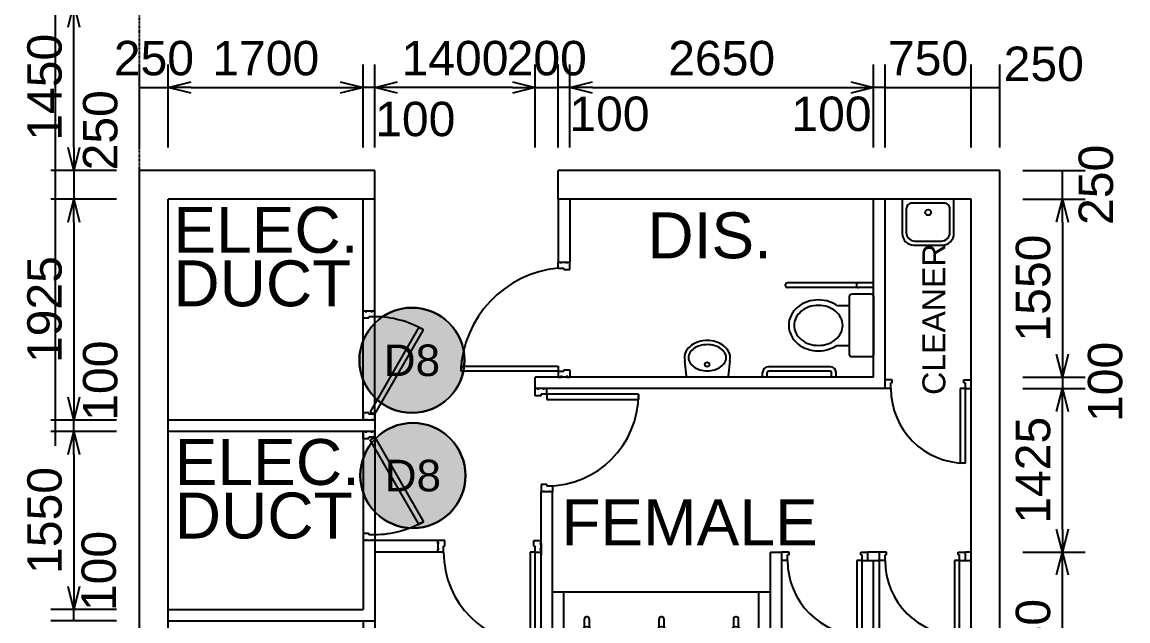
# Model space of a CAD drawing. Header units: millimetres. Extents: x 493 to 50177, y 313 to 55316.
# Drawn here: x 28264 to 37905, y 34760 to 39978 of the extents above; entities that cross this region are included whole.
import ezdxf
from ezdxf.enums import TextEntityAlignment as Align

# ---------------------------------------------------------------- set-up
doc = ezdxf.new("R2010")
doc.units = ezdxf.units.MM
doc.linetypes.add('DASHDOT', pattern=[1, 0.5, -0.25, 0, -0.25])
doc.layers.get('0').update_dxf_attribs({"color": 8})
doc.layers.get('Defpoints').update_dxf_attribs({"color": 8})
for name, color, linetype in [('DLN020__', 8, 'DASHDOT'), ('DLN030', 8, 'Continuous'), ('DLN041__', 8, 'Continuous'), ('DLN052__', 8, 'Continuous'), ('DLN220__', 8, 'Continuous'), ('DLN280__', 8, 'Continuous'), ('DLN315__', 8, 'Continuous'), ('DLN325-1', 8, 'Continuous'), ('DLN325__', 8, 'Continuous'), ('DLN740__', 8, 'Continuous'), ('FITBATH', 8, 'Continuous'), ('FITDOOR', 8, 'Continuous'), ('FS-10', 8, 'Continuous'), ('MARK', 8, 'Continuous')]:
    doc.layers.add(name, color=color, linetype=linetype)
doc.styles.add('ROMANS', font='swissl.ttf')
doc.styles.add('SWIS721LT450', font='swissl.ttf')
doc.styles.add('SWIS721LT750', font='swissl.ttf')
doc.dimstyles.new('INTDIM', dxfattribs={"dimscale": 200, "dimtxt": 2.25, "dimasz": 1.5, "dimexe": 1, "dimexo": 0, "dimgap": 1, "dimtad": 1, "dimdec": 0, "dimrnd": 1, "dimzin": 1, "dimdsep": 46, "dimtxsty": 'SWIS721LT450', "dimcen": 1, "dimclrd": 256, "dimclre": 256, "dimclrt": 256, "dimaunit": 1, "dimadec": 3, "dimazin": 0, "dimtfac": 1, "dimtdec": 0, "dimtix": 1, "dimtmove": 2, "dimatfit": 0, "dimfxl": 1, "dimtolj": 1, "dimtzin": 0, "dimarcsym": 0})

# ---------------------------------------------------------------- blocks, each defined once
blk = doc.blocks.new('DRNO')
at = {"layer": 'MARK'}
blk.add_circle((0, 0), 1, dxfattribs=at)
at = {"layer": 'MARK', "style": 'ROMANS'}
blk.add_attdef('DRNO', text='', height=0.6, dxfattribs=at).set_placement((0, 0), align=Align.MIDDLE)
blk = doc.blocks.new('DIMARR')
for p, q in [((-1, 0.25), (0, 0)), ((-1, 0), (0, 0)), ((0, 0), (-1, -0.25))]:
    blk.add_line(p, q)
blk = doc.blocks.new('*D382')
at = {"layer": 'Defpoints', "color": 0, "transparency": 16777216}
for p in [(31238.6, 39408.1), (29538.6, 38685), (31238.6, 38685)]:
    blk.add_point(p, dxfattribs=at)
at = {"layer": 'DLN030', "lineweight": -2, "transparency": 16777216}
for p, q in [((29538.6, 38885), (29538.6, 39608.1)), ((31238.6, 38885), (31238.6, 39608.1)), ((29738.6, 39408.1), (31038.6, 39408.1))]:
    blk.add_line(p, q, dxfattribs=at)
at = {"layer": 'DLN030', "lineweight": -2, "transparency": 16777216, "xscale": 200, "yscale": 200, "zscale": 200, "rotation": 180}
blk.add_blockref('DIMARR', (29538.6, 39408.1), dxfattribs=at)
at = {"layer": 'DLN030', "lineweight": -2, "transparency": 16777216, "xscale": 200, "yscale": 200, "zscale": 200}
blk.add_blockref('DIMARR', (31238.6, 39408.1), dxfattribs=at)
at = {"layer": 'DLN030', "transparency": 16777216, "insert": (30388.6, 39662.3), "char_height": 300, "attachment_point": 5, "style": 'SWIS721LT450'}
blk.add_mtext('\\A1;1700', dxfattribs=at)
blk = doc.blocks.new('*D383')
at = {"layer": 'Defpoints', "color": 0, "transparency": 16777216}
for p in [(29538.6, 39408.1), (29288.6, 38685), (29538.6, 38685)]:
    blk.add_point(p, dxfattribs=at)
at = {"layer": 'DLN030', "lineweight": -2, "transparency": 16777216}
for p, q in [((29288.6, 38885), (29288.6, 39608.1)), ((29538.6, 38885), (29538.6, 39608.1)), ((29288.6, 39408.1), (29538.6, 39408.1))]:
    blk.add_line(p, q, dxfattribs=at)
at = {"layer": 'DLN030', "transparency": 16777216, "insert": (29413.6, 39662.3), "char_height": 300, "attachment_point": 5, "style": 'SWIS721LT450'}
blk.add_mtext('\\A1;250', dxfattribs=at)
blk = doc.blocks.new('*D384')
at = {"layer": 'Defpoints', "color": 0, "transparency": 16777216}
for p in [(31238.6, 39408.1), (31238.6, 38685), (31338.6, 38685)]:
    blk.add_point(p, dxfattribs=at)
at = {"layer": 'DLN030', "lineweight": -2, "transparency": 16777216}
for p, q in [((31238.6, 38885), (31238.6, 39608.1)), ((31338.6, 38885), (31338.6, 39608.1)), ((31338.6, 39408.1), (31238.6, 39408.1))]:
    blk.add_line(p, q, dxfattribs=at)
at = {"layer": 'DLN030', "transparency": 16777216, "insert": (31692.4, 39131.7), "char_height": 300, "attachment_point": 5, "style": 'SWIS721LT450'}
blk.add_mtext('\\A1;100', dxfattribs=at)
blk = doc.blocks.new('*D385')
at = {"layer": 'Defpoints', "color": 0, "transparency": 16777216}
for p in [(29288.6, 38685), (28715.3, 38435), (29288.6, 38435)]:
    blk.add_point(p, dxfattribs=at)
at = {"layer": 'DLN030', "lineweight": -2, "transparency": 16777216}
for p, q in [((29088.6, 38685), (28515.3, 38685)), ((28715.3, 38685), (28715.3, 38435)), ((29088.6, 38435), (28515.3, 38435))]:
    blk.add_line(p, q, dxfattribs=at)
at = {"layer": 'DLN030', "transparency": 16777216, "insert": (28946.9, 39035.1), "char_height": 300, "attachment_point": 5, "rotation": 90, "style": 'SWIS721LT450'}
blk.add_mtext('\\A1;250', dxfattribs=at)
blk = doc.blocks.new('*D386')
at = {"layer": 'Defpoints', "color": 0, "transparency": 16777216}
for p in [(29288.6, 38435), (28715.3, 36510), (29288.6, 36510)]:
    blk.add_point(p, dxfattribs=at)
at = {"layer": 'DLN030', "lineweight": -2, "transparency": 16777216}
for p, q in [((29088.6, 38435), (28515.3, 38435)), ((28715.3, 38235), (28715.3, 36710)), ((29088.6, 36510), (28515.3, 36510))]:
    blk.add_line(p, q, dxfattribs=at)
at = {"layer": 'DLN030', "lineweight": -2, "transparency": 16777216, "xscale": 200, "yscale": 200, "zscale": 200}
for p, rotation in [((28715.3, 38435), 90), ((28715.3, 36510), 270)]:
    blk.add_blockref('DIMARR', p, dxfattribs=dict(at, rotation=rotation))
at = {"layer": 'DLN030', "transparency": 16777216, "insert": (28461.2, 37472.5), "char_height": 300, "attachment_point": 5, "rotation": 90, "style": 'SWIS721LT450'}
blk.add_mtext('\\A1;1925', dxfattribs=at)
blk = doc.blocks.new('*D387')
at = {"layer": 'Defpoints', "color": 0, "transparency": 16777216}
for p in [(28715.3, 36510), (29288.6, 36510), (29288.6, 36410)]:
    blk.add_point(p, dxfattribs=at)
at = {"layer": 'DLN030', "lineweight": -2, "transparency": 16777216}
for p, q in [((29088.6, 36510), (28515.3, 36510)), ((28715.3, 36410), (28715.3, 36510)), ((29088.6, 36410), (28515.3, 36410))]:
    blk.add_line(p, q, dxfattribs=at)
at = {"layer": 'DLN030', "transparency": 16777216, "insert": (28946.9, 36853.1), "char_height": 300, "attachment_point": 5, "rotation": 90, "style": 'SWIS721LT450'}
blk.add_mtext('\\A1;100', dxfattribs=at)
blk = doc.blocks.new('*D389')
at = {"layer": 'Defpoints', "color": 0, "transparency": 16777216}
for p in [(28715.3, 40135), (29288.6, 40135), (29288.6, 38685)]:
    blk.add_point(p, dxfattribs=at)
at = {"layer": 'DLN030', "lineweight": -2, "transparency": 16777216}
for p, q in [((29088.6, 40135), (28515.3, 40135)), ((28715.3, 38885), (28715.3, 39935)), ((29088.6, 38685), (28515.3, 38685))]:
    blk.add_line(p, q, dxfattribs=at)
at = {"layer": 'DLN030', "lineweight": -2, "transparency": 16777216, "xscale": 200, "yscale": 200, "zscale": 200}
for p, rotation in [((28715.3, 40135), 90), ((28715.3, 38685), 270)]:
    blk.add_blockref('DIMARR', p, dxfattribs=dict(at, rotation=rotation))
at = {"layer": 'DLN030', "transparency": 16777216, "insert": (28461.2, 39410), "char_height": 300, "attachment_point": 5, "rotation": 90, "style": 'SWIS721LT450'}
blk.add_mtext('\\A1;1450', dxfattribs=at)
blk = doc.blocks.new('*D390')
at = {"layer": 'Defpoints', "color": 0, "transparency": 16777216}
for p in [(36788.6, 35360), (37334.4, 35360), (36788.6, 33610)]:
    blk.add_point(p, dxfattribs=at)
at = {"layer": 'DLN030', "lineweight": -2, "transparency": 16777216}
for p, q in [((36988.6, 35360), (37534.4, 35360)), ((37334.4, 33810), (37334.4, 35160)), ((36988.6, 33610), (37534.4, 33610))]:
    blk.add_line(p, q, dxfattribs=at)
at = {"layer": 'DLN030', "lineweight": -2, "transparency": 16777216, "xscale": 200, "yscale": 200, "zscale": 200}
for p, rotation in [((37334.4, 35360), 90), ((37334.4, 33610), 270)]:
    blk.add_blockref('DIMARR', p, dxfattribs=dict(at, rotation=rotation))
at = {"layer": 'DLN030', "transparency": 16777216, "insert": (37080.2, 34485), "char_height": 300, "attachment_point": 5, "rotation": 90, "style": 'SWIS721LT450'}
blk.add_mtext('\\A1;1750', dxfattribs=at)
blk = doc.blocks.new('DR1CR2')
at = {"layer": 'FITDOOR'}
for p, q in [((-50, 0), (-50, -50)), ((-50, 0), (0, 0)), ((0, 0), (0, -25)), ((-62.5, -50), (-50, -50)), ((-62.5, -50), (-62.5, -100)), ((-12, -25), (0, -25)), ((-12, -75), (0, -75)), ((0, -75), (0, -100)), ((-62.5, -100), (0, -100))]:
    blk.add_line(p, q, dxfattribs=at)
blk = doc.blocks.new('DR1AD')
at = {"layer": 'FITDOOR'}
for p, q in [((-45, 1), (0, 1)), ((-45, 1), (-45, 0)), ((0, 0), (0, 1)), ((-45, 0), (0, 0))]:
    blk.add_line(p, q, dxfattribs=at)
blk = doc.blocks.new('DR1CL2')
at = {"layer": 'FITDOOR'}
for p, q in [((50, 0), (0, 0)), ((0, 0), (0, -25)), ((50, 0), (50, -50)), ((12, -25), (0, -25)), ((0, -75), (0, -100)), ((12, -75), (0, -75)), ((62.5, -50), (50, -50)), ((62.5, -50), (62.5, -100)), ((62.5, -100), (0, -100))]:
    blk.add_line(p, q, dxfattribs=at)
blk = doc.blocks.new('A$C100E7936')
at = {"layer": 'FITDOOR'}
blk.add_arc((559.6, -78), 850, 150, 180, dxfattribs=at)
at = {"layer": 'DLN315__', "yscale": 849.9999999999936, "rotation": 60.00000000179951}
blk.add_blockref('DR1AD', (559.6, -78), dxfattribs=at)
at = {"layer": 'DLN315__'}
for name, p in [('DR1CL2', (-340.4, -78)), ('DR1CR2', (609.6, -78))]:
    blk.add_blockref(name, p, dxfattribs=at)
blk = doc.blocks.new('*D394')
at = {"layer": 'Defpoints', "color": 0, "transparency": 16777216}
for p in [(29288.6, 36410), (28715.3, 34860), (29288.6, 34860)]:
    blk.add_point(p, dxfattribs=at)
at = {"layer": 'DLN030', "lineweight": -2, "transparency": 16777216}
for p, q in [((29088.6, 36410), (28515.3, 36410)), ((28715.3, 36210), (28715.3, 35060)), ((29088.6, 34860), (28515.3, 34860))]:
    blk.add_line(p, q, dxfattribs=at)
at = {"layer": 'DLN030', "lineweight": -2, "transparency": 16777216, "xscale": 200, "yscale": 200, "zscale": 200}
for p, rotation in [((28715.3, 36410), 90), ((28715.3, 34860), 270)]:
    blk.add_blockref('DIMARR', p, dxfattribs=dict(at, rotation=rotation))
at = {"layer": 'DLN030', "transparency": 16777216, "insert": (28461.2, 35635), "char_height": 300, "attachment_point": 5, "rotation": 90, "style": 'SWIS721LT450'}
blk.add_mtext('\\A1;1550', dxfattribs=at)
blk = doc.blocks.new('*D395')
at = {"layer": 'Defpoints', "color": 0, "transparency": 16777216}
for p in [(28715.3, 34860), (29288.6, 34860), (29288.6, 34760)]:
    blk.add_point(p, dxfattribs=at)
at = {"layer": 'DLN030', "lineweight": -2, "transparency": 16777216}
for p, q in [((29088.6, 34860), (28515.3, 34860)), ((28715.3, 34760), (28715.3, 34860)), ((29088.6, 34760), (28515.3, 34760))]:
    blk.add_line(p, q, dxfattribs=at)
at = {"layer": 'DLN030', "transparency": 16777216, "insert": (28934.2, 35194.6), "char_height": 300, "attachment_point": 5, "rotation": 90, "style": 'SWIS721LT450'}
blk.add_mtext('\\A1;100', dxfattribs=at)
blk = doc.blocks.new('SANWC1')
at = {"layer": 'FITBATH'}
blk.add_lwpolyline([(0.317, 0.583, 0.06727), (0.374, 0.697, 0.082508), (0.404, 0.875, 0.082508), (0.374, 1.053, 0.090374), (0.291, 1.202, 0.104298), (0.157, 1.309, 0.116855), (0, 1.346, 0.116855), (-0.157, 1.309, 0.104298), (-0.291, 1.202, 0.090374), (-0.374, 1.053, 0.082508), (-0.404, 0.875, 0.082508), (-0.374, 0.697, 0.06727), (-0.317, 0.583, 0.06727)], format="xyb", dxfattribs=at)
for points in [[(-0.224, 1.147, 0.090374), (-0.292, 1.025, 0.082508), (-0.317, 0.875, 0.082508), (-0.292, 0.725, 0.090374), (-0.224, 0.603, 0.104298), (-0.118, 0.518, 0.116855), (0, 0.49, 0.116855), (0.118, 0.518, 0.104298), (0.224, 0.603, 0.090374), (0.292, 0.725, 0.082508), (0.317, 0.875, 0.082508), (0.292, 1.025, 0.090374), (0.224, 1.147, 0.104298), (0.118, 1.232, 0.116855), (0, 1.26, 0.116855), (-0.118, 1.232, 0.104298)], [(-0.452, 0.385), (0.452, 0.385, -0.414214), (0.5, 0.337), (0.5, 0.048, -0.414214), (0.452, 0), (-0.452, 0, -0.414214), (-0.5, 0.048), (-0.5, 0.337, -0.414214)]]:
    blk.add_lwpolyline(points, format="xyb", close=True, dxfattribs=at)
for points in [[(-0.317, 0.583), (-0.317, 0.385)], [(0.317, 0.583), (0.317, 0.385)]]:
    blk.add_lwpolyline(points, dxfattribs=at)
blk = doc.blocks.new('SANLAV1')
at = {"layer": 'FITBATH'}
for points in [[(0.492, 0.355, 0.195397), (0.459, 0.57, 0.106942), (0.341, 0.695, 0.081615), (0.188, 0.768, 0.069755), (0, 0.794, 0.069755), (-0.188, 0.768, 0.081615), (-0.341, 0.695, 0.106942), (-0.459, 0.57, 0.195397), (-0.492, 0.355, 0.195397)], [(0.492, 0.355), (0.453, 0.017, -0.380701), (0.434, 0), (-0.434, 0, -0.380701), (-0.453, 0.017), (-0.492, 0.355)]]:
    blk.add_lwpolyline(points, format="xyb", dxfattribs=at)
blk.add_lwpolyline([(0.412, 0.422, 0.135913), (0.383, 0.524, 0.106942), (0.291, 0.623, 0.081615), (0.163, 0.683, 0.069755), (0, 0.706, 0.069755), (-0.163, 0.683, 0.081615), (-0.291, 0.623, 0.106942), (-0.383, 0.524, 0.135913), (-0.412, 0.422, 0.135913), (-0.383, 0.319, 0.106942), (-0.291, 0.221, 0.081615), (-0.163, 0.16, 0.069755), (0, 0.137, 0.069755), (0.163, 0.16, 0.081615), (0.291, 0.221, 0.106942), (0.383, 0.319, 0.135913)], format="xyb", close=True, dxfattribs=at)
blk.add_circle((-0.002, 0.274), 0.049, dxfattribs=at)
blk = doc.blocks.new('DR1CL1')
at = {"layer": 'FITDOOR'}
for p, q in [((50, 0), (0, 0)), ((0, 0), (0, -75)), ((50, 0), (50, -50)), ((62.5, -75), (0, -75)), ((62.5, -50), (50, -50)), ((62.5, -50), (62.5, -75))]:
    blk.add_line(p, q, dxfattribs=at)
blk = doc.blocks.new('DR1CD')
at = {"layer": 'FITDOOR'}
for p, q in [((0, 1), (45, 1)), ((0, 1), (0, 0)), ((45, 0), (45, 1)), ((0, 0), (45, 0))]:
    blk.add_line(p, q, dxfattribs=at)
blk = doc.blocks.new('DR1CM')
at = {"layer": 'FITDOOR'}
blk.add_arc((0, 0), 1, 0, 90, dxfattribs=at)
blk = doc.blocks.new('DR1CR1')
at = {"layer": 'FITDOOR'}
for p, q in [((-50, 0), (0, 0)), ((-50, 0), (-50, -50)), ((0, 0), (0, -75)), ((-62.5, -50), (-62.5, -75)), ((-62.5, -50), (-50, -50)), ((-62.5, -75), (0, -75))]:
    blk.add_line(p, q, dxfattribs=at)
blk = doc.blocks.new('TOILET01')
at = {"layer": 'DLN740__'}
blk.add_line((170.7, 0), (-170.7, 0), dxfattribs=at)
for points in [[(112.8, 127.4), (123.6, 127.4, 0.294171), (164.9, 423.4, 0.11195), (81.6, 531.3, 0.35994), (-81.6, 531.3, 0.11195), (-164.9, 423.4, 0.294171), (-123.6, 127.4), (-112.8, 127.4)], [(-63.6, 110.7), (-63.6, 80.6, -1), (-88.4, 80.6), (-88.4, 110.7)], [(63.6, 110.7), (63.6, 80.6, 1), (88.4, 80.6), (88.4, 110.7)]]:
    blk.add_lwpolyline(points, format="xyb", dxfattribs=at)
blk.add_lwpolyline([(157.5, 420, -0.325454), (96.3, 110.7), (-96.3, 110.7, -0.325454), (-157.5, 420, -0.11195), (-76.5, 525, -0.35994), (76.5, 525, -0.11195)], format="xyb", close=True, dxfattribs=at)
for centre, start, end in [((6996.1, 618.7), 182.61819, 184.9339), ((-6996.1, 618.7), 355.0661, 357.38181)]:
    blk.add_arc(centre, 7193.5, start, end, dxfattribs=at)
blk = doc.blocks.new('URINAL')
at = {"layer": 'DLN740__'}
for points in [[(-173.5, -129.9, -0.355245), (-154, -114), (154, -114, -0.355245), (173.5, -129.9), (192.5, -221, 0.355529), (202.3, -229), (220, -229, 0.414214), (230, -219), (230, 0), (-230, 0), (-230, -219, 0.414214), (-220, -229), (-202.3, -229, 0.355529), (-192.5, -221), (-173.5, -129.9)], [(180.5, -163.4), (32.2, -288.3, -0.364844), (-32.2, -288.3), (-180.5, -163.4)], [(166.5, -118.4), (12.9, -247.7, -0.364844), (-12.9, -247.7), (-166.5, -118.4)]]:
    blk.add_lwpolyline(points, format="xyb", dxfattribs=at)
blk.add_circle((0, -64), 20.5, dxfattribs=at)
blk = doc.blocks.new('SANSLO-V01')
at = {"layer": 'FITBATH'}
for points in [[(225, 0), (225, 300, 0.414214), (125, 400), (-125, 400, 0.414214), (-225, 300), (-225, 0)], [(190, 85), (190, 290, 0.414214), (115, 365), (-115, 365, 0.414214), (-190, 290), (-190, 85, 0.414214), (-140, 35), (140, 35, 0.414214)]]:
    blk.add_lwpolyline(points, format="xyb", close=True, dxfattribs=at)
blk.add_circle((0, 115), 25, dxfattribs=at)
blk = doc.blocks.new('CORE_TOILET')
blk.add_line((-1650, -4825), (-875, -4825))
at = {"layer": 'DLN220__'}
for p, q in [((-3600, 0), (-3600, -550)), ((-3500, 0), (-3500, -550)), ((-850, -1550), (-850, 0)), ((-750, -1650), (-750, 0)), ((-3600, -550), (-3500, -550)), ((-3800, -1650), (-3800, -1550)), ((-3100, -1550), (-3800, -1550)), ((-850, -1550), (-3100, -1550)), ((-750, -1650), (-3800, -1650)), ((-3650, -2550), (-3750, -2550)), ((-3750, -3925), (-3750, -2550)), ((-3650, -3925), (-3650, -2550)), ((-4650, -2975), (-5200, -2975)), ((-4650, -2975), (-4650, -3075)), ((-4650, -3075), (-5200, -3075)), ((-3750, -3000), (-3750, -3100)), ((-1750, -3075), (-1650, -3075)), ((-1750, -3925), (-1750, -3075)), ((-1650, -4825), (-1650, -3075)), ((-3650, -3450), (-3650, -3450)), ((-5300, -3675), (-5300, -4125)), ((-5200, -3675), (-5200, -4125)), ((-4250, -3925), (-3750, -3925)), ((-4250, -4025), (-4250, -3925)), ((-3650, -3925), (-1750, -3925)), ((-4250, -4025), (-2500, -4025)), ((-2500, -5675), (-2500, -4025)), ((-2400, -5675), (-2400, -4025)), ((-2400, -4025), (-1750, -4025)), ((-1750, -4925), (-1750, -4025)), ((-5200, -4125), (-5300, -4125)), ((-1650, -4825), (0, -4825)), ((-1750, -4925), (0, -4925)), ((-6750, -5225), (-7000, -5225)), ((-6750, -5325), (-6750, -5225)), ((-6750, -5325), (-7000, -5325))]:
    blk.add_line(p, q, dxfattribs=at)
at = {"layer": 'DLN220__', "ltscale": 0.05}
blk.add_lwpolyline([(-5000, -5075), (-5000, -4275), (-6500, -4275), (-6500, -5075)], close=True, dxfattribs=at)
at = {"layer": 'DLN325__', "ltscale": 0.3}
for p, q in [((-6850, -5675), (-6850, -5325)), ((-6800, -5675), (-6800, -5325)), ((-6750, -5675), (-6750, -5325))]:
    blk.add_line(p, q, dxfattribs=at)
at = {"layer": 'DLN740__'}
for p, q in [((-980, -730), (-1600, -730)), ((-980, -770), (-1600, -770)), ((-850, -730), (-980, -730)), ((-850, -770), (-980, -770)), ((-1817.7, -1550), (-1817.7, -1510)), ((-1777.7, -1550), (-1777.7, -1510)), ((-1227.7, -1460), (-1767.7, -1460)), ((-1227.7, -1500), (-1767.7, -1500)), ((-1217.7, -1550), (-1217.7, -1510)), ((-1177.7, -1550), (-1177.7, -1510)), ((-800, -3075), (-900, -3075)), ((0, -3075), (-50, -3075)), ((-900, -3150), (-800, -3150)), ((-850, -4825), (-850, -3150)), ((-800, -4825), (-800, -3150)), ((-50, -3150), (0, -3150)), ((-1750, -3425), (-3650, -3425)), ((-3550, -3825), (-3550, -3425)), ((-1850, -3825), (-1850, -3425)), ((-3550, -3825), (-1850, -3825)), ((-6800, -3875), (-5300, -3875)), ((-4250, -4875), (-4250, -4725)), ((-4175, -4725), (-4175, -4825)), ((-2500, -4875), (-4250, -4875)), ((-2500, -4825), (-4175, -4825)), ((-6450, -5225), (-4900, -5225)), ((-6350, -5575), (-6350, -5225)), ((-5000, -5225), (-5000, -5575)), ((-4900, -5225), (-4900, -5675)), ((-5000, -5575), (-6350, -5575)), ((-4250, -5675), (-4250, -5575)), ((-4175, -5575), (-4175, -5675))]:
    blk.add_line(p, q, dxfattribs=at)
for points in [[(-3327.5, -3732.6), (-3327.5, -3660.7, 0.414214), (-3347.5, -3640.7), (-3352.5, -3640.7, 0.414214), (-3372.5, -3660.7), (-3372.5, -3732.6)], [(-2677.5, -3732.6), (-2677.5, -3660.7, 0.414214), (-2697.5, -3640.7), (-2702.5, -3640.7, 0.414214), (-2722.5, -3660.7), (-2722.5, -3732.6)], [(-2027.5, -3732.6), (-2027.5, -3660.7, 0.414214), (-2047.5, -3640.7), (-2052.5, -3640.7, 0.414214), (-2072.5, -3660.7), (-2072.5, -3732.6)], [(-6022.5, -5482.6), (-6022.5, -5410.7, -0.414214), (-6002.5, -5390.7), (-5997.5, -5390.7, -0.414214), (-5977.5, -5410.7), (-5977.5, -5482.6)], [(-5327.5, -5482.6), (-5327.5, -5410.7, 0.414214), (-5347.5, -5390.7), (-5352.5, -5390.7, 0.414214), (-5372.5, -5410.7), (-5372.5, -5482.6)]]:
    blk.add_lwpolyline(points, format="xyb", dxfattribs=at)
for points in [[(-6800, -5225), (-6800, -3875)], [(-6450, -5225), (-6450, -5675)]]:
    blk.add_lwpolyline(points, dxfattribs=at)
for centre in [(-3350, -3762.6), (-2700, -3762.6), (-2050, -3762.6), (-6000, -5512.6), (-5350, -5512.6)]:
    blk.add_circle(centre, 37.5, dxfattribs=at)
for centre, radius, start, end in [((-1600, -750), 20, 90, 270), ((-980, -750), 20, 90, 270), ((-1767.7, -1510), 50, 90, 180), ((-1767.7, -1510), 10, 90, 180), ((-1227.7, -1510), 50, 0, 90), ((-1227.7, -1510), 10, 0, 90)]:
    blk.add_arc(centre, radius, start, end, dxfattribs=at)
at = {"layer": 'FITDOOR'}
blk.add_arc((-3508.3, -1538), 942.4, 95.58245, 177.69071, dxfattribs=at)
at = {"layer": 'DLN325__', "xscale": -1}
for name, p, rotation in [('DR1CL2', (-3600, -550), 90), ('DR1CR2', (-3600, -1550), 90), ('DR1CL1', (-750, -1650), 180), ('DR1CR1', (0, -1650), 180)]:
    blk.add_blockref(name, p, dxfattribs=dict(at, rotation=rotation))
at = {"layer": 'DLN325__', "xscale": -1, "yscale": 850, "rotation": 90}
blk.add_blockref('DR1AD', (-3600, -1500), dxfattribs=at)
at = {"layer": 'DLN325__'}
for name, p, rotation in [('DR1CL2', (-3700, -1650), 270), ('DR1CR2', (-3650, -2550), 270), ('DR1CR2', (-4650, -3075), 180), ('DR1CL2', (-3750, -3075), 180)]:
    blk.add_blockref(name, p, dxfattribs=dict(at, rotation=rotation))
for p, yscale, rotation in [((-3700, -1700), 800, 270), ((-50, -1650), 650, 180), ((-3800, -3075), 800, 180)]:
    blk.add_blockref('DR1CD', p, dxfattribs=dict(at, yscale=yscale, rotation=rotation))
for p, xscale, yscale, zscale, rotation in [((-3700, -1700), 800, 800, 800, 270), ((-50, -1650), 650, 650, 650, 180), ((-3800, -3075), 800, 800, 800, 180)]:
    blk.add_blockref('DR1CM', p, dxfattribs=dict(at, xscale=xscale, yscale=yscale, zscale=zscale, rotation=rotation))
at = {"layer": 'DLN740__'}
for name, p, rotation in [('SANSLO-V01', (-375, 0), 180), ('TOILET01', (-2500, -4387.5), 90), ('TOILET01', (-2500, -5262.5), 90)]:
    blk.add_blockref(name, p, dxfattribs=dict(at, rotation=rotation))
for name, p, xscale, yscale, zscale, rotation in [('SANWC1', (-850, -1100), 550, 550, 550, 90), ('DR1CM', (-950, -3150), 650, 650, 650, 180), ('DR1CM', (-100, -3150), 650, 650, 650, 180), ('DR1CM', (-4175, -4075), 650, 650, 650, 270), ('DR1CM', (-4175, -4925), 650, 650, 650, 270)]:
    blk.add_blockref(name, p, dxfattribs=dict(at, xscale=xscale, yscale=yscale, zscale=zscale, rotation=rotation))
at = {"layer": 'DLN740__', "xscale": 400, "yscale": 400, "zscale": 400}
blk.add_blockref('SANLAV1', (-2300.4, -1550), dxfattribs=at)
at = {"layer": 'DLN740__'}
for name, p, xscale, rotation in [('DR1CL1', (-1650, -3150), -1, 180), ('DR1CR1', (-900, -3150), -1, 180), ('DR1CL1', (-800, -3150), -1, 180), ('DR1CR1', (-50, -3150), -1, 180), ('DR1CR1', (-4175, -4025), -1, 270), ('URINAL', (-6800, -4675), -1.000000000000002, 90.00000002556308), ('DR1CL1', (-4175, -4775), -1, 270), ('DR1CR1', (-4175, -4875), -1, 270), ('DR1CL1', (-4175, -5575), -1, 270)]:
    blk.add_blockref(name, p, dxfattribs=dict(at, xscale=xscale, rotation=rotation))
at = {"layer": 'DLN740__', "yscale": 650}
for p, rotation in [((-950, -3150), 180), ((-100, -3150), 180), ((-4175, -4075), 270), ((-4175, -4925), 270)]:
    blk.add_blockref('DR1CD', p, dxfattribs=dict(at, rotation=rotation))
at = {"layer": 'DLN740__', "xscale": -1}
blk.add_blockref('URINAL', (-5730, -3875), dxfattribs=at)
at = {"layer": 'DLN740__'}
for p in [(-1287.5, -4825), (-412.5, -4825)]:
    blk.add_blockref('TOILET01', p, dxfattribs=at)
at = {"layer": 'DLN041__', "insert": (-2337.2, -5471.5), "char_height": 300, "width": 1310.626, "attachment_point": 7, "style": 'SWIS721LT750'}
blk.add_mtext('{\\fUnivers|b0|i0|c0|p34;P.D.}', dxfattribs=at)
blk = doc.blocks.new('*D402')
at = {"layer": 'Defpoints', "color": 0, "transparency": 16777216}
for p in [(31338.6, 39408.1), (31338.6, 38685), (32738.6, 38685)]:
    blk.add_point(p, dxfattribs=at)
at = {"layer": 'DLN030', "lineweight": -2, "transparency": 16777216}
for p, q in [((31338.6, 38885), (31338.6, 39608.1)), ((32738.6, 38885), (32738.6, 39608.1)), ((32538.6, 39408.1), (31538.6, 39408.1))]:
    blk.add_line(p, q, dxfattribs=at)
at = {"layer": 'DLN030', "lineweight": -2, "transparency": 16777216, "xscale": 200, "yscale": 200, "zscale": 200, "rotation": 180}
blk.add_blockref('DIMARR', (31338.6, 39408.1), dxfattribs=at)
at = {"layer": 'DLN030', "lineweight": -2, "transparency": 16777216, "xscale": 200, "yscale": 200, "zscale": 200}
blk.add_blockref('DIMARR', (32738.6, 39408.1), dxfattribs=at)
at = {"layer": 'DLN030', "transparency": 16777216, "insert": (32038.6, 39662.3), "char_height": 300, "attachment_point": 5, "style": 'SWIS721LT450'}
blk.add_mtext('\\A1;1400', dxfattribs=at)
blk = doc.blocks.new('*D403')
at = {"layer": 'Defpoints', "color": 0, "transparency": 16777216}
for p in [(35688.6, 39408.1), (35688.6, 38685), (35788.6, 38685)]:
    blk.add_point(p, dxfattribs=at)
at = {"layer": 'DLN030', "lineweight": -2, "transparency": 16777216}
for p, q in [((35688.6, 38885), (35688.6, 39608.1)), ((35788.6, 38885), (35788.6, 39608.1)), ((35788.6, 39408.1), (35688.6, 39408.1))]:
    blk.add_line(p, q, dxfattribs=at)
at = {"layer": 'DLN030', "transparency": 16777216, "insert": (35321.1, 39177), "char_height": 300, "attachment_point": 5, "style": 'SWIS721LT450'}
blk.add_mtext('\\A1;100', dxfattribs=at)
blk = doc.blocks.new('*D404')
at = {"layer": 'Defpoints', "color": 0, "transparency": 16777216}
for p in [(36538.6, 39408.1), (35788.6, 38685), (36538.6, 38685)]:
    blk.add_point(p, dxfattribs=at)
at = {"layer": 'DLN030', "lineweight": -2, "transparency": 16777216}
for p, q in [((35788.6, 38885), (35788.6, 39608.1)), ((36538.6, 38885), (36538.6, 39608.1)), ((35788.6, 39408.1), (36538.6, 39408.1))]:
    blk.add_line(p, q, dxfattribs=at)
at = {"layer": 'DLN030', "transparency": 16777216, "insert": (36163.6, 39662.3), "char_height": 300, "attachment_point": 5, "style": 'SWIS721LT450'}
blk.add_mtext('\\A1;750', dxfattribs=at)
blk = doc.blocks.new('*D405')
at = {"layer": 'Defpoints', "color": 0, "transparency": 16777216}
for p in [(36788.6, 38435), (36788.6, 36885), (37334.4, 36885)]:
    blk.add_point(p, dxfattribs=at)
at = {"layer": 'DLN030', "lineweight": -2, "transparency": 16777216}
for p, q in [((36988.6, 38435), (37534.4, 38435)), ((37334.4, 38235), (37334.4, 37085)), ((36988.6, 36885), (37534.4, 36885))]:
    blk.add_line(p, q, dxfattribs=at)
at = {"layer": 'DLN030', "lineweight": -2, "transparency": 16777216, "xscale": 200, "yscale": 200, "zscale": 200}
for p, rotation in [((37334.4, 38435), 90), ((37334.4, 36885), 270)]:
    blk.add_blockref('DIMARR', p, dxfattribs=dict(at, rotation=rotation))
at = {"layer": 'DLN030', "transparency": 16777216, "insert": (37080.2, 37660), "char_height": 300, "attachment_point": 5, "rotation": 90, "style": 'SWIS721LT450'}
blk.add_mtext('\\A1;1550', dxfattribs=at)
blk = doc.blocks.new('*D406')
at = {"layer": 'Defpoints', "color": 0, "transparency": 16777216}
for p in [(36788.6, 36885), (36788.6, 36785), (37334.4, 36785)]:
    blk.add_point(p, dxfattribs=at)
at = {"layer": 'DLN030', "lineweight": -2, "transparency": 16777216}
for p, q in [((36988.6, 36885), (37534.4, 36885)), ((37334.4, 36885), (37334.4, 36785)), ((36988.6, 36785), (37534.4, 36785))]:
    blk.add_line(p, q, dxfattribs=at)
at = {"layer": 'DLN030', "transparency": 16777216, "insert": (37708.6, 36842.5), "char_height": 300, "attachment_point": 5, "rotation": 90, "style": 'SWIS721LT450'}
blk.add_mtext('\\A1;100', dxfattribs=at)
blk = doc.blocks.new('*D407')
at = {"layer": 'Defpoints', "color": 0, "transparency": 16777216}
for p in [(36788.6, 39408.1), (36538.6, 38685), (36788.6, 38685)]:
    blk.add_point(p, dxfattribs=at)
at = {"layer": 'DLN030', "lineweight": -2, "transparency": 16777216}
for p, q in [((36538.6, 38885), (36538.6, 39608.1)), ((36788.6, 38885), (36788.6, 39608.1)), ((36538.6, 39408.1), (36788.6, 39408.1))]:
    blk.add_line(p, q, dxfattribs=at)
at = {"layer": 'DLN030', "transparency": 16777216, "insert": (37172.3, 39612.4), "char_height": 300, "attachment_point": 5, "style": 'SWIS721LT450'}
blk.add_mtext('\\A1;250', dxfattribs=at)
blk = doc.blocks.new('*D408')
at = {"layer": 'Defpoints', "color": 0, "transparency": 16777216}
for p in [(36788.6, 38685), (37334.4, 38685), (36788.6, 38435)]:
    blk.add_point(p, dxfattribs=at)
at = {"layer": 'DLN030', "lineweight": -2, "transparency": 16777216}
for p, q in [((36988.6, 38685), (37534.4, 38685)), ((37334.4, 38435), (37334.4, 38685)), ((36988.6, 38435), (37534.4, 38435))]:
    blk.add_line(p, q, dxfattribs=at)
at = {"layer": 'DLN030', "transparency": 16777216, "insert": (37628.1, 38560), "char_height": 300, "attachment_point": 5, "rotation": 90, "style": 'SWIS721LT450'}
blk.add_mtext('\\A1;250', dxfattribs=at)
blk = doc.blocks.new('*D409')
at = {"layer": 'Defpoints', "color": 0, "transparency": 16777216}
for p in [(36788.6, 36785), (37334.4, 36785), (36788.6, 35360)]:
    blk.add_point(p, dxfattribs=at)
at = {"layer": 'DLN030', "lineweight": -2, "transparency": 16777216}
for p, q in [((36988.6, 36785), (37534.4, 36785)), ((37334.4, 35560), (37334.4, 36585)), ((36988.6, 35360), (37534.4, 35360))]:
    blk.add_line(p, q, dxfattribs=at)
at = {"layer": 'DLN030', "lineweight": -2, "transparency": 16777216, "xscale": 200, "yscale": 200, "zscale": 200}
for p, rotation in [((37334.4, 36785), 90), ((37334.4, 35360), 270)]:
    blk.add_blockref('DIMARR', p, dxfattribs=dict(at, rotation=rotation))
at = {"layer": 'DLN030', "transparency": 16777216, "insert": (37080.2, 36072.5), "char_height": 300, "attachment_point": 5, "rotation": 90, "style": 'SWIS721LT450'}
blk.add_mtext('\\A1;1425', dxfattribs=at)
blk = doc.blocks.new('*D420')
at = {"layer": 'Defpoints', "color": 0, "transparency": 16777216}
for p in [(32938.6, 39408.1), (32738.6, 38685), (32938.6, 38685)]:
    blk.add_point(p, dxfattribs=at)
at = {"layer": 'DLN030', "lineweight": -2, "transparency": 16777216}
for p, q in [((32738.6, 38885), (32738.6, 39608.1)), ((32938.6, 38885), (32938.6, 39608.1)), ((32738.6, 39408.1), (32938.6, 39408.1))]:
    blk.add_line(p, q, dxfattribs=at)
at = {"layer": 'DLN030', "transparency": 16777216, "insert": (32838.6, 39662.3), "char_height": 300, "attachment_point": 5, "style": 'SWIS721LT450'}
blk.add_mtext('\\A1;200', dxfattribs=at)
blk = doc.blocks.new('*D421')
at = {"layer": 'Defpoints', "color": 0, "transparency": 16777216}
for p in [(32938.6, 39408.1), (32938.6, 38685), (33038.6, 38685)]:
    blk.add_point(p, dxfattribs=at)
at = {"layer": 'DLN030', "lineweight": -2, "transparency": 16777216}
for p, q in [((32938.6, 38885), (32938.6, 39608.1)), ((33038.6, 38885), (33038.6, 39608.1)), ((33038.6, 39408.1), (32938.6, 39408.1))]:
    blk.add_line(p, q, dxfattribs=at)
at = {"layer": 'DLN030', "transparency": 16777216, "insert": (33385.3, 39177), "char_height": 300, "attachment_point": 5, "style": 'SWIS721LT450'}
blk.add_mtext('\\A1;100', dxfattribs=at)
blk = doc.blocks.new('*D422')
at = {"layer": 'Defpoints', "color": 0, "transparency": 16777216}
for p in [(35688.6, 39408.1), (33038.6, 38685), (35688.6, 38685)]:
    blk.add_point(p, dxfattribs=at)
at = {"layer": 'DLN030', "lineweight": -2, "transparency": 16777216}
for p, q in [((33038.6, 38885), (33038.6, 39608.1)), ((35688.6, 38885), (35688.6, 39608.1)), ((33238.6, 39408.1), (35488.6, 39408.1))]:
    blk.add_line(p, q, dxfattribs=at)
at = {"layer": 'DLN030', "lineweight": -2, "transparency": 16777216, "xscale": 200, "yscale": 200, "zscale": 200, "rotation": 180}
blk.add_blockref('DIMARR', (33038.6, 39408.1), dxfattribs=at)
at = {"layer": 'DLN030', "lineweight": -2, "transparency": 16777216, "xscale": 200, "yscale": 200, "zscale": 200}
blk.add_blockref('DIMARR', (35688.6, 39408.1), dxfattribs=at)
at = {"layer": 'DLN030', "transparency": 16777216, "insert": (34363.6, 39662.3), "char_height": 300, "attachment_point": 5, "style": 'SWIS721LT450'}
blk.add_mtext('\\A1;2650', dxfattribs=at)

msp = doc.modelspace()

# ---------------------------------------------------------------- hatches: boundary and pattern name
at = {"layer": 'FS-10'}
h = msp.add_hatch(color=256, dxfattribs=at)
edge = h.paths.add_edge_path()
edge.add_arc((31663.3, 37031), 458.3, 0, 360)
h = msp.add_hatch(color=256, dxfattribs=at)
edge = h.paths.add_edge_path()
edge.add_arc((31671.4, 36026.6), 458.3, 0, 360)

# ---------------------------------------------------------------- linework, layer by layer
at = {"layer": 'DLN020__'}
msp.add_line((29288.6, 5956.3), (29288.6, 51206.3), dxfattribs=at)
at = {"layer": 'DLN052__', "ltscale": 0.05}
msp.add_line((28551.7, 51902), (28551.7, 36286.5), dxfattribs=at)
at = {"layer": 'DLN220__'}
for p, q in [((31238.6, 37460), (31238.6, 38435)), ((31338.6, 37460), (31338.6, 38435)), ((31238.6, 36510), (31238.6, 37460)), ((31338.6, 37460), (31238.6, 37460)), ((31338.6, 36510), (31338.6, 37460)), ((31338.6, 36510), (29538.6, 36510)), ((30681.3, 36508.7), (30681.3, 36508.7)), ((31338.6, 36510), (31338.6, 36410)), ((31338.6, 36410), (29538.6, 36410)), ((31238.6, 36410), (31238.6, 35460)), ((31338.6, 36410), (31338.6, 35460)), ((31238.6, 35535), (31238.6, 34860)), ((31338.6, 35535), (31338.6, 34760)), ((31338.6, 35460), (31238.6, 35460)), ((31338.6, 35460), (31238.6, 35460)), ((29538.6, 34860), (31238.6, 34860)), ((29538.6, 34760), (31338.6, 34760))]:
    msp.add_line(p, q, dxfattribs=at)
at = {"layer": 'DLN280__'}
for p, q in [((29288.6, 32510), (29288.6, 38685)), ((31338.6, 38685), (29288.6, 38685)), ((31338.6, 38435), (31338.6, 38685)), ((36788.6, 38685), (32938.6, 38685)), ((32938.6, 38435), (32938.6, 38685)), ((36788.6, 32510), (36788.6, 38685)), ((29538.6, 32760), (29538.6, 38435)), ((31338.6, 38435), (29538.6, 38435)), ((36538.6, 38435), (32938.6, 38435)), ((36538.6, 32760), (36538.6, 38435))]:
    msp.add_line(p, q, dxfattribs=at)
at = {"layer": 'FS-10'}
for centre in [(31663.3, 37031), (31671.4, 36026.6)]:
    msp.add_circle(centre, 458.3, dxfattribs=at)

# ---------------------------------------------------------------- block references
at = {"layer": 'DLN325-1'}
ref = msp.add_blockref('DRNO', (31663.3, 37031), dxfattribs=dict(at, xscale=-458.3333333333333, yscale=458.3333333333333, zscale=458.3333333333333, rotation=180))
ref.add_attrib('DRNO', 'D8', dxfattribs={"layer": 'MARK', "height": 275, "style": 'ROMANS'}).set_placement((31663.3, 37031), align=Align.MIDDLE)
ref = msp.add_blockref('DRNO', (31671.4, 36026.6), dxfattribs=dict(at, xscale=-458.3333333333333, yscale=458.3333333333333, zscale=458.3333333333333, rotation=180))
ref.add_attrib('DRNO', 'D8', dxfattribs={"layer": 'MARK', "height": 275, "style": 'ROMANS'}).set_placement((31671.4, 36026.6), align=Align.MIDDLE)
at = {"layer": 'DLN325__', "rotation": 270}
msp.add_blockref('A$C100E7936', (31416.6, 37119.6), dxfattribs=at)
at = {"layer": 'DLN325__', "xscale": -1, "rotation": 270}
msp.add_blockref('A$C100E7936', (31416.6, 35800.4), dxfattribs=at)
at = {"layer": 'DLN740__'}
msp.add_blockref('CORE_TOILET', (36538.6, 38435), dxfattribs=at)

# ---------------------------------------------------------------- texts
at = {"layer": 'DLN041__', "style": 'SWIS721LT750'}
for s, p in [('DIS.', (33715.6, 37919.7)), ('FEMALE', (32965.6, 35419))]:
    msp.add_text(s, height=400, dxfattribs=at).set_placement(p)
msp.add_text('CLEANER', height=200, rotation=90, dxfattribs=at).set_placement((36314.1, 36729.2))
at = {"layer": 'DLN041__', "char_height": 400, "width": 1747.501, "attachment_point": 7, "line_spacing_factor": 0.7, "style": 'SWIS721LT750'}
for insert in [(29582.6, 37495.6), (29595, 35472.1)]:
    msp.add_mtext('ELEC. DUCT', dxfattribs=dict(at, insert=insert))

# ---------------------------------------------------------------- dimensions: what is measured, and where the dimension line sits
at = {"layer": 'DLN030'}
for base, p1, p2, angle, picture, middle in [((28715.3, 40135), (29288.6, 38685), (29288.6, 40135), 270, '*D389', (28461.2, 39410)), ((29538.6, 39408.1), (29288.6, 38685), (29538.6, 38685), 180, '*D383', (29413.6, 39662.3)), ((31238.6, 39408.1), (29538.6, 38685), (31238.6, 38685), 180, '*D382', (30388.6, 39662.3)), ((32938.6, 39408.1), (32738.6, 38685), (32938.6, 38685), 180, '*D420', (32838.6, 39662.3)), ((35688.6, 39408.1), (33038.6, 38685), (35688.6, 38685), 180, '*D422', (34363.6, 39662.3)), ((36538.6, 39408.1), (35788.6, 38685), (36538.6, 38685), 180, '*D404', (36163.6, 39662.3)), ((28715.3, 36510), (29288.6, 38435), (29288.6, 36510), 90, '*D386', (28461.2, 37472.5)), ((37334.4, 36885), (36788.6, 38435), (36788.6, 36885), 90, '*D405', (37080.2, 37660)), ((37334.4, 36785), (36788.6, 35360), (36788.6, 36785), 270, '*D409', (37080.2, 36072.5)), ((28715.3, 34860), (29288.6, 36410), (29288.6, 34860), 90, '*D394', (28461.2, 35635)), ((37334.4, 35360), (36788.6, 33610), (36788.6, 35360), 270, '*D390', (37080.2, 34485))]:
    dim = msp.add_linear_dim(base=base, p1=p1, p2=p2, angle=angle, dimstyle='INTDIM', override={"dimscale": 1, "dimtxt": 300, "dimasz": 200, "dimexe": 200, "dimexo": 200, "dimgap": 100, "dimrnd": 0, "dimzin": 0, "dimblk": 'DIMARR', "dimcen": 200, "dimclrt": 256}, dxfattribs=at)
    dim.commit()
    dim.dimension.update_dxf_attribs({"geometry": picture, "text_midpoint": middle})
dim = msp.add_linear_dim(base=(31338.6, 39408.1), p1=(32738.6, 38685), p2=(31338.6, 38685), dimstyle='INTDIM', override={"dimscale": 1, "dimtxt": 300, "dimasz": 200, "dimexe": 200, "dimexo": 200, "dimgap": 100, "dimrnd": 0, "dimzin": 0, "dimblk": 'DIMARR', "dimcen": 200, "dimclrt": 256}, dxfattribs=at)
dim.commit()
dim.dimension.update_dxf_attribs({"geometry": '*D402', "text_midpoint": (32038.6, 39662.3)})
for base, p1, p2, picture, middle in [((36788.6, 39408.1), (36538.6, 38685), (36788.6, 38685), '*D407', (37172.3, 39612.4)), ((31238.6, 39408.1), (31338.6, 38685), (31238.6, 38685), '*D384', (31692.4, 39131.7)), ((32938.6, 39408.1), (33038.6, 38685), (32938.6, 38685), '*D421', (33385.3, 39177)), ((35688.6, 39408.1), (35788.6, 38685), (35688.6, 38685), '*D403', (35321.1, 39177))]:
    dim = msp.add_linear_dim(base=base, p1=p1, p2=p2, dimstyle='INTDIM', override={"dimscale": 1, "dimtxt": 300, "dimasz": 200, "dimexe": 200, "dimexo": 200, "dimgap": 100, "dimrnd": 0, "dimzin": 0, "dimblk": 'DIMARR', "dimcen": 200, "dimclrt": 256}, dxfattribs=at)
    dim.commit()
    dim.dimension.update_dxf_attribs({"geometry": picture, "text_midpoint": middle, "dimtype": 160})
for base, p1, p2, angle, picture, middle in [((28715.3, 38435), (29288.6, 38685), (29288.6, 38435), 90, '*D385', (28946.9, 39035.1)), ((37334.4, 38685), (36788.6, 38435), (36788.6, 38685), 90, '*D408', (37628.1, 38560)), ((28715.3, 36510), (29288.6, 36410), (29288.6, 36510), 270, '*D387', (28946.9, 36853.1)), ((37334.4, 36785), (36788.6, 36885), (36788.6, 36785), 90, '*D406', (37708.6, 36842.5)), ((28715.3, 34860), (29288.6, 34760), (29288.6, 34860), 270, '*D395', (28934.2, 35194.6))]:
    dim = msp.add_linear_dim(base=base, p1=p1, p2=p2, angle=angle, dimstyle='INTDIM', override={"dimscale": 1, "dimtxt": 300, "dimasz": 200, "dimexe": 200, "dimexo": 200, "dimgap": 100, "dimrnd": 0, "dimzin": 0, "dimblk": 'DIMARR', "dimcen": 200, "dimclrt": 256}, dxfattribs=at)
    dim.commit()
    dim.dimension.update_dxf_attribs({"geometry": picture, "text_midpoint": middle, "dimtype": 160})

doc.saveas('drawing.dxf')
